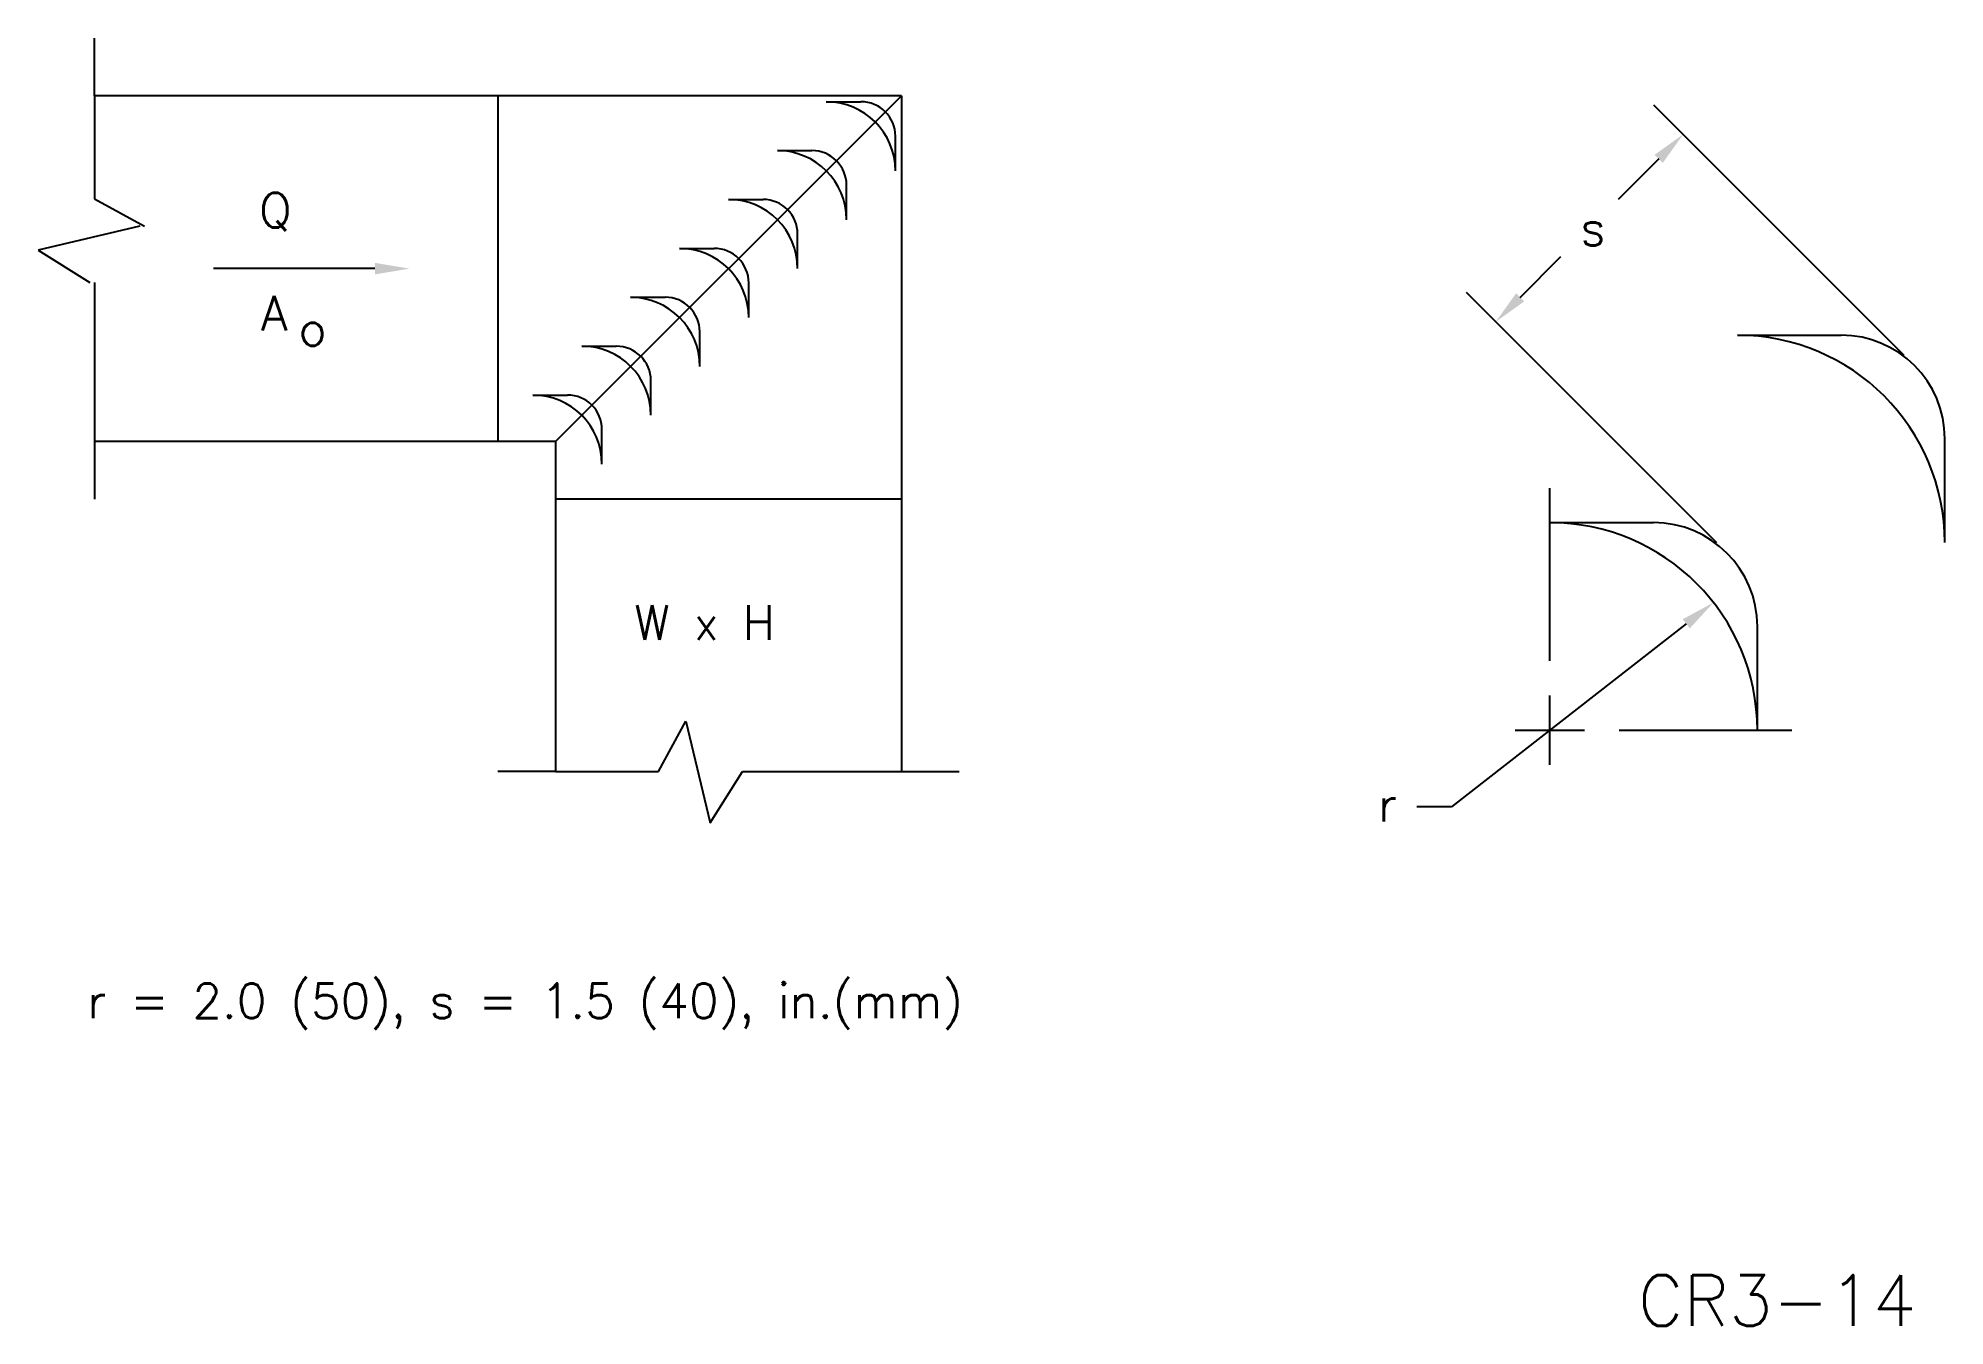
# Model space of a CAD drawing. Extents: x 1.23 to 9.5, y 1.47 to 7.05.
import ezdxf

# ---------------------------------------------------------------- set-up
doc = ezdxf.new("R2010")
doc.units = 0
doc.header["$LTSCALE"] = 0.5
doc.header["$MEASUREMENT"] = 0
doc.layers.get('0').update_dxf_attribs({"linetype": 'CONTINUOUS'})
doc.layers.add('NUMBER', color=7, linetype='CONTINUOUS')
doc.styles.add('ROMANS', font='romans')

msp = doc.modelspace()

# ---------------------------------------------------------------- linework, layer by layer
for p, q in [((1.4725, 6.8048), (1.4725, 7.0548)), ((1.4725, 6.8048), (1.4725, 6.358)), ((3.2225, 6.8048), (1.4725, 6.8048)), ((4.9725, 6.8048), (3.2225, 6.8048)), ((3.2225, 6.8048), (3.2225, 5.3048)), ((3.4725, 5.3048), (4.9725, 6.8048)), ((4.9725, 6.8048), (4.9725, 5.0548)), ((4.6467, 6.7791), (4.7967, 6.7791)), ((9.3224, 5.6783), (8.2362, 6.7645)), ((4.9467, 6.4791), (4.9467, 6.6291)), ((4.4346, 6.5669), (4.5846, 6.5669)), ((8.2574, 6.5312), (8.0808, 6.3546)), ((4.7346, 6.2669), (4.7346, 6.4169)), ((1.4725, 6.358), (1.6897, 6.2391)), ((4.2225, 6.3548), (4.3725, 6.3548)), ((1.6692, 6.2391), (1.2283, 6.1342)), ((4.5225, 6.0548), (4.5225, 6.2048)), ((1.2283, 6.1342), (1.4519, 5.9944)), ((4.0103, 6.1427), (4.1603, 6.1427)), ((2.6892, 6.0548), (1.9888, 6.0548)), ((7.6564, 5.9301), (7.833, 6.1067)), ((1.4725, 5.9944), (1.4725, 5.3048)), ((4.3103, 5.8427), (4.3103, 5.9927)), ((3.7982, 5.9305), (3.9482, 5.9305)), ((8.5092, 4.8651), (7.423, 5.9513)), ((3.5861, 5.7184), (3.7361, 5.7184)), ((4.0982, 5.6305), (4.0982, 5.7805)), ((8.5984, 5.7659), (9.0484, 5.7659)), ((3.8861, 5.4184), (3.8861, 5.5684)), ((3.3739, 5.5063), (3.5239, 5.5063)), ((3.2225, 5.3048), (1.4725, 5.3048)), ((1.4725, 5.3048), (1.4725, 5.0548)), ((3.4725, 5.3048), (3.2225, 5.3048)), ((3.4725, 5.3048), (3.4725, 5.0548)), ((3.6739, 5.2063), (3.6739, 5.3563)), ((9.4984, 4.8659), (9.4984, 5.3159)), ((4.9725, 5.0548), (3.4725, 5.0548)), ((3.4725, 5.0548), (3.4725, 4.0585)), ((4.9725, 5.0548), (4.9725, 4.0585)), ((7.7852, 4.3527), (7.7852, 5.1027)), ((7.7852, 4.9527), (8.2352, 4.9527)), ((8.3767, 4.5139), (7.3579, 3.7195)), ((8.6852, 4.0527), (8.6852, 4.5027)), ((7.7852, 3.9027), (7.7852, 4.2027)), ((3.4725, 4.0585), (3.4725, 3.8737)), ((3.9193, 3.8737), (4.0382, 4.0909)), ((4.0382, 4.0909), (4.143, 3.6501)), ((4.9725, 4.0585), (4.9725, 3.8737)), ((7.6352, 4.0527), (7.9352, 4.0527)), ((8.0852, 4.0527), (8.8352, 4.0527)), ((3.4725, 3.8737), (3.2225, 3.8737)), ((3.4725, 3.8737), (3.9193, 3.8737)), ((4.143, 3.6501), (4.2829, 3.8737)), ((4.2829, 3.8737), (4.9725, 3.8737)), ((4.9725, 3.8737), (5.2225, 3.8737)), ((7.3579, 3.7195), (7.2079, 3.7195))]:
    msp.add_line(p, q)
for centre, radius in [((4.6467, 6.4791), 0.3), ((4.7967, 6.6291), 0.15), ((4.4346, 6.2669), 0.3), ((4.5846, 6.4169), 0.15), ((4.2225, 6.0548), 0.3), ((4.3725, 6.2048), 0.15), ((4.0103, 5.8427), 0.3), ((4.1603, 5.9927), 0.15), ((3.7982, 5.6305), 0.3), ((3.9482, 5.7805), 0.15), ((3.5861, 5.4184), 0.3), ((3.7361, 5.5684), 0.15), ((8.5984, 4.8659), 0.9), ((9.0484, 5.3159), 0.45), ((3.3739, 5.2063), 0.3), ((3.5239, 5.3563), 0.15), ((7.7852, 4.0527), 0.9), ((8.2352, 4.5027), 0.45)]:
    msp.add_arc(centre, radius, 0, 90)
for points in [[(8.2751, 6.5135), (8.2397, 6.5488), (8.3635, 6.6372)], [(2.6892, 6.0798), (2.6892, 6.0298), (2.8392, 6.0548)], [(7.674, 5.9124), (7.6387, 5.9478), (7.5503, 5.8241)], [(8.3613, 4.5336), (8.3921, 4.4942), (8.495, 4.6061)]]:
    msp.add_solid(points)

# ---------------------------------------------------------------- texts
at = {"style": 'ROMANS'}
for s, p in [('Q', (2.1863, 6.2329)), ('s', (7.9176, 6.1556)), ('A', (2.1947, 5.7861)), ('o', (2.3577, 5.7202)), ('W x H', (3.8141, 4.4441)), ('r', (7.0391, 3.6557)), ('r = 2.0 (50), s = 1.5 (40), in.(mm)', (1.441, 2.8034))]:
    msp.add_text(s, height=0.15, dxfattribs=at).set_placement(p)
at = {"layer": 'NUMBER', "style": 'ROMANS'}
msp.add_text('CR3-14', height=0.22, dxfattribs=at).set_placement((8.1667, 1.468))

doc.saveas('drawing.dxf')
